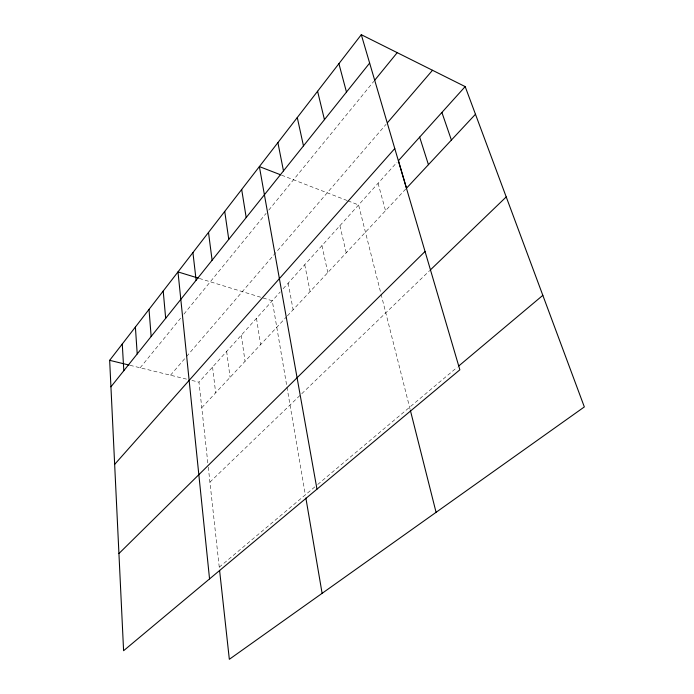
<?xml version="1.0" encoding="UTF-8"?>
<svg xmlns="http://www.w3.org/2000/svg" width="694" height="694" viewBox="0 0 694 694"><rect width="100%" height="100%" fill="white"/><g stroke="black" fill="none" stroke-linecap="round" stroke-linejoin="round"><path stroke-width="0.52" stroke-dasharray="3.47 2.6" d="M140.162 367.785L180.596 318.216M183.901 314.156L266.123 213.37M268.786 210.1L373.814 81.354M170.516 375.202L185.888 357.315M186.573 356.508L386.098 124.295M207.818 462.898L198.97 382.168L280.229 291.948M283.126 288.73L397.011 162.283M201.772 407.699L286.717 316.62M287.429 315.857L406.502 188.204M209.926 482.122L429.742 270.539M219.243 567.189L316.898 485.158M317.722 484.464L457.155 367.317M130.082 365.322L186.877 379.21M191.917 380.442L198.97 382.168M199.299 278.433L272.265 300.788L305.334 494.865M281.599 175.174L346.939 200.445M347.911 200.826L358.581 204.947L380.824 293.154M378.074 183.311L385.526 210.681M381.084 294.195L410.119 409.365M339.904 225.697L346.228 252.816M321.964 245.607L327.794 272.586M304.744 264.726L310.105 291.549M288.192 283.109L293.111 309.767M256.485 318.312L260.606 344.623M241.286 335.185L245.043 361.296M226.66 351.424L230.078 377.345M212.564 367.074L215.661 392.804M208.287 467.166L219.478 569.306"/><path stroke-width="1.04" d="M361.296 34.7L459.853 369.807L123.593 650.72L109.661 360.325L361.296 34.7L465.18 86.603L584.339 406.927L229.332 659.3L219.59 570.364M110.927 386.827L369.642 63.085M374.491 80.521L397.228 52.649M387.495 122.665L432.509 70.276M114.649 464.381L394.773 148.542M465.18 86.603L398.417 160.722L406.502 188.204L475.468 114.25M118.926 553.543L425.049 251.471M430.506 269.81L506.221 196.923M458.786 365.946L542.829 295.34M109.661 360.325L129.075 365.07M198.293 278.129L177.985 271.909L209.553 578.909M280.602 174.793L259.374 166.586L316.976 489.166M441.904 112.445L451.395 140.058M419.67 137.126L428.432 164.686M338.906 63.675L346.471 92.076M410.38 410.414L436.075 512.328M317.592 91.252L324.445 119.646M297.275 117.538L303.469 145.887M277.895 142.626L283.482 170.898M305.872 498.014L322.111 593.344M241.677 189.497L246.197 217.56M224.726 211.418L228.768 239.361M208.495 232.429L212.104 260.224M192.923 252.573L196.124 280.211M163.211 291.029L165.675 318.32M149.019 309.385L151.153 336.495M135.391 327.03L137.212 353.94M122.274 343.998L123.81 370.7"/></g></svg>
